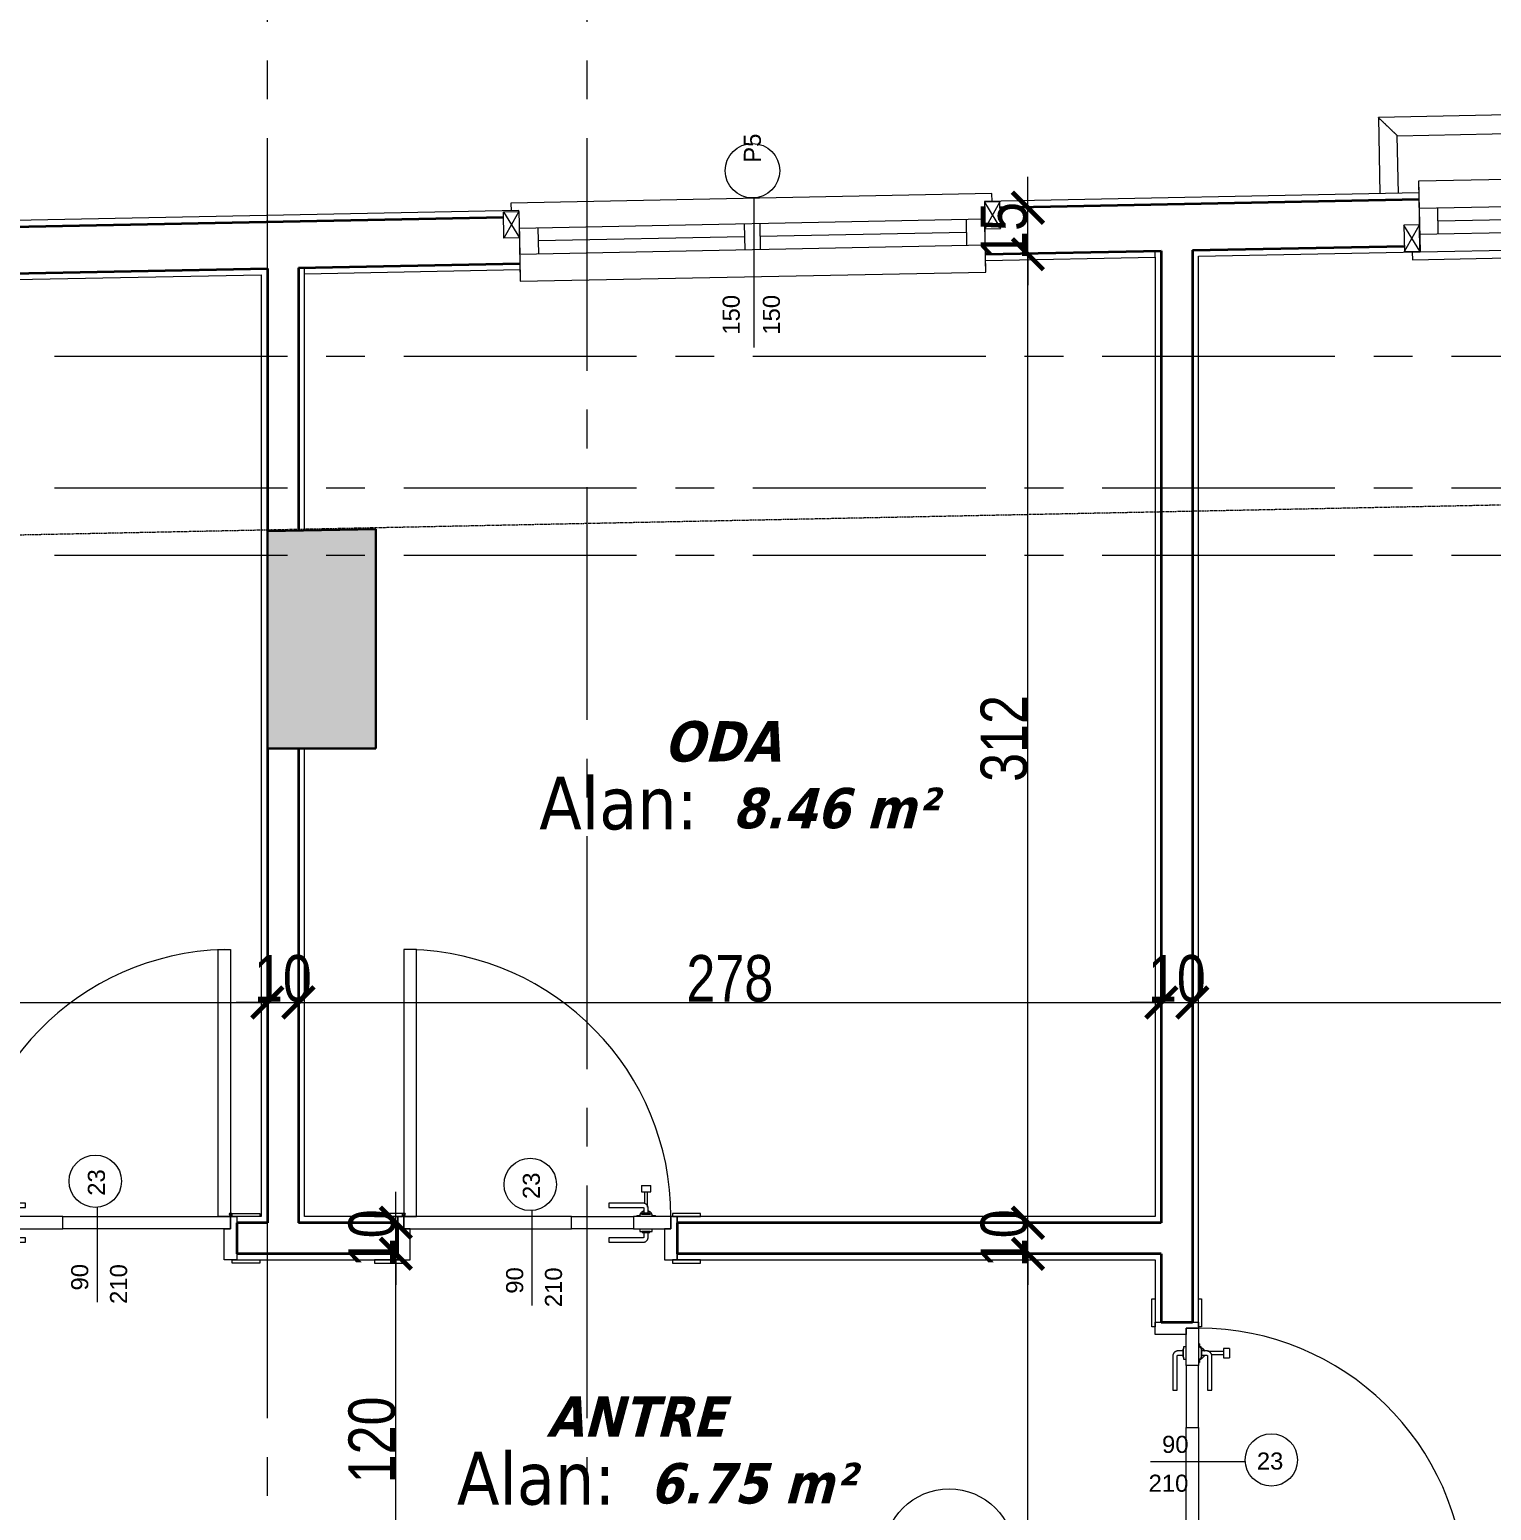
# Model space of a CAD drawing. Header units: millimetres. Extents: x 1373 to 40779, y 1939 to 6439.
# Drawn here: x 13740.8 to 14211.8, y 4583.9 to 5061 of the extents above; entities that cross this region are included whole.
import ezdxf

# ---------------------------------------------------------------- set-up
doc = ezdxf.new("R2010")
doc.units = ezdxf.units.MM
doc.linetypes.add('IMPORT-CENTER2', pattern=[112.5, 75, -12.5, 12.5, -12.5])
doc.linetypes.add('Sovrapposto', pattern=[0.396875, 0.238125, -0.15875])
for name, color, linetype, lineweight in [('A-AREA-IDEN', 2, 'Continuous', 18), ('A-DETL', 6, 'Continuous', 30), ('A-DETL-GENF', 92, 'Continuous', 18), ('A-DOOR', 31, 'Continuous', 18), ('A-DOOR-FRAM', 31, 'Continuous', 18), ('A-DOOR-IDEN', 31, 'Continuous', 18), ('A-GLAZ', 151, 'Continuous', 18), ('A-GLAZ-IDEN', 152, 'Continuous', 18), ('A-GLAZ-SILL', 1, 'Continuous', 9), ('A-WALL', 20, 'Continuous', 9), ('A-WALL-FNSH', 113, 'Continuous', 18), ('ESYA', 3, 'Continuous', 25), ('OLCUIC', 241, 'Continuous', 20), ('S-GRID', 252, 'IMPORT-CENTER2', 5)]:
    doc.layers.add(name, color=color, linetype=linetype, lineweight=lineweight)
doc.layers.add('Çember', color=7, linetype='Continuous')
doc.styles.add('50', font='arial.ttf', dxfattribs={"width": 0.8})
doc.styles.add('Arial_4', font='arial.ttf', dxfattribs={"height": 5.5})
doc.styles.add('Tahoma_6', font='tahoma.ttf', dxfattribs={"height": 0.17})
doc.styles.add('Tahoma_B_I', font='', dxfattribs={"height": 11})
doc.styles.get('Tahoma_B_I').set_extended_font_data('Tahoma', italic=True, bold=True)
doc.dimstyles.new('NERGİS', dxfattribs={"dimtxt": 15, "dimasz": 10, "dimexe": 20, "dimexo": 150, "dimgap": 0, "dimtad": 1, "dimdec": 0, "dimzin": 1, "dimtxsty": '50', "dimblk": 'ARCHTICK', "dimcen": 0, "dimse1": 1, "dimse2": 1, "dimclrd": 56, "dimclrt": 56, "dimazin": 3, "dimtfac": 1, "dimtdec": 0, "dimtix": 1, "dimtmove": 2, "dimatfit": 2, "dimldrblk": 'DOTSMALL', "dimlwd": 0, "dimlwe": -1, "dimarcsym": 0})

# ---------------------------------------------------------------- blocks, each defined once
blk = doc.blocks.new('_MB_KAPI_CAMLI_B - _m_kapı_90_camlı-2078673-1_ NORMAL KAT')
at = {"layer": 'A-DOOR'}
for p, q in [((29, 1.3), (18, 1.3)), ((18, 1.3), (18, -0.1)), ((-48, -7), (-48, -3)), ((-48, -3), (6, -3)), ((6, -3), (6, -7)), ((26, -3), (6, -3)), ((18, -0.1), (29, -0.1)), ((26, -7), (26, -3)), ((26, -3), (38, -3)), ((28, -2.2), (28, -3)), ((28.09, -2.2), (28, -2.2)), ((28.67, -2.2), (28, -2.2)), ((28.67, -2.2), (31.33, -2.2)), ((28.78, -1.9), (28.78, -2.2)), ((28.94, -1.9), (28.78, -1.9)), ((31.22, -1.9), (28.78, -1.9)), ((29.3, -0.4), (29.3, -1.9)), ((30.7, -1.9), (30.7, -0.4)), ((31.22, -1.9), (31.06, -1.9)), ((31.22, -2.2), (31.22, -1.9)), ((32, -2.2), (31.33, -2.2)), ((32, -2.2), (31.91, -2.2)), ((32, -3), (32, -2.2)), ((38, -3), (38, -7)), ((-48, -93), (-48, -7)), ((-48, -7), (-44, -7)), ((6, -7), (-48, -7)), ((-44, -7), (-44, -93)), ((6, -7), (26, -7)), ((38, -7), (26, -7)), ((27, -7), (27, -7.3)), ((28.04, -7.3), (27, -7.3)), ((28, -7), (28, -7.8)), ((28, -7.8), (28.67, -7.8)), ((28, -7.8), (28.09, -7.8)), ((31.33, -7.8), (28.67, -7.8)), ((28.78, -7.8), (28.78, -8.1)), ((28.78, -8.1), (31.22, -8.1)), ((28.78, -8.1), (28.94, -8.1)), ((29.3, -8.1), (29.3, -9.6)), ((30.7, -9.6), (30.7, -8.1)), ((31.06, -8.1), (31.22, -8.1)), ((31.22, -8.1), (31.22, -7.8)), ((31.33, -7.8), (32, -7.8)), ((31.91, -7.8), (32, -7.8)), ((33, -7.3), (31.96, -7.3)), ((32, -7.8), (32, -7)), ((33, -7.3), (33, -7)), ((40, -7), (38, -7)), ((29, -9.9), (18, -9.9)), ((18, -9.9), (18, -11.3)), ((18, -11.3), (29, -11.3)), ((29.5, -11.05), (29.5, -15)), ((30.5, -15), (30.5, -10)), ((28.5, -15), (28.5, -17)), ((30, -15), (28.5, -15)), ((30, -17), (28.5, -17)), ((31.5, -15), (30, -15)), ((31.5, -17), (30, -17)), ((31.5, -17), (31.5, -15)), ((-44, -93), (-48, -93))]:
    blk.add_line(p, q, dxfattribs=at)
at = {"layer": 'A-DOOR', "flags": 128}
for points in [[(30.7, -0.4), (30.7, -0.33), (30.69, -0.26), (30.69, -0.2), (30.68, -0.13), (30.67, -0.06), (30.65, 0), (30.63, 0.07), (30.61, 0.13), (30.59, 0.2), (30.57, 0.26), (30.54, 0.32), (30.51, 0.39), (30.48, 0.44), (30.44, 0.5), (30.4, 0.56), (30.36, 0.62), (30.32, 0.67), (30.28, 0.72), (30.23, 0.77), (30.18, 0.82), (30.13, 0.87), (30.08, 0.91), (30.03, 0.95), (29.97, 0.99), (29.92, 1.03), (29.86, 1.07), (29.8, 1.1), (29.74, 1.13), (29.68, 1.16), (29.62, 1.18), (29.55, 1.21), (29.49, 1.23), (29.42, 1.25), (29.36, 1.26), (29.29, 1.28), (29.22, 1.29), (29.15, 1.29), (29.09, 1.3), (29.02, 1.3), (29, 1.3)], [(29, -0.1), (29.01, -0.1), (29.02, -0.1), (29.04, -0.1), (29.05, -0.1), (29.06, -0.11), (29.07, -0.11), (29.08, -0.11), (29.09, -0.12), (29.11, -0.12), (29.12, -0.12), (29.13, -0.13), (29.14, -0.13), (29.15, -0.14), (29.16, -0.15), (29.17, -0.15), (29.18, -0.16), (29.19, -0.17), (29.2, -0.17), (29.21, -0.18), (29.22, -0.19), (29.22, -0.2), (29.23, -0.21), (29.24, -0.22), (29.25, -0.23), (29.25, -0.24), (29.26, -0.25), (29.26, -0.26), (29.27, -0.27), (29.28, -0.28), (29.28, -0.29), (29.28, -0.3), (29.29, -0.31), (29.29, -0.33), (29.29, -0.34), (29.3, -0.35), (29.3, -0.36), (29.3, -0.37), (29.3, -0.38), (29.3, -0.4), (29.3, -0.4)], [(28.08, -7.55), (28.06, -7.47), (28.04, -7.39), (28.02, -7.31), (28.02, -7.3)], [(29.19, -8.83), (29.12, -8.8), (29.05, -8.76), (28.98, -8.72), (28.91, -8.68), (28.85, -8.63), (28.78, -8.59), (28.72, -8.54), (28.66, -8.48), (28.6, -8.43), (28.54, -8.37), (28.49, -8.31), (28.44, -8.25), (28.39, -8.19), (28.34, -8.12), (28.3, -8.06), (28.26, -7.99), (28.22, -7.92), (28.19, -7.84), (28.15, -7.77)], [(29.32, -8.91), (29.3, -8.9), (29.29, -8.88), (29.27, -8.87), (29.25, -8.86), (29.23, -8.85), (29.21, -8.84), (29.2, -8.83), (29.19, -8.83)], [(30.81, -8.83), (30.79, -8.84), (30.77, -8.85), (30.75, -8.86), (30.73, -8.87), (30.72, -8.88), (30.7, -8.89), (30.68, -8.91)], [(31.82, -7.83), (31.78, -7.91), (31.74, -7.98), (31.7, -8.05), (31.66, -8.11), (31.62, -8.18), (31.57, -8.24), (31.52, -8.3), (31.46, -8.36), (31.41, -8.42), (31.35, -8.48), (31.29, -8.53), (31.23, -8.58), (31.16, -8.63), (31.1, -8.67), (31.03, -8.72), (30.96, -8.75), (30.89, -8.79), (30.82, -8.83), (30.81, -8.83)], [(31.98, -7.3), (31.96, -7.38), (31.95, -7.46), (31.93, -7.53), (31.9, -7.61)], [(29, -11.3), (29.07, -11.3), (29.14, -11.29), (29.2, -11.29), (29.27, -11.28), (29.34, -11.27), (29.4, -11.25), (29.47, -11.23), (29.53, -11.21), (29.6, -11.19), (29.66, -11.17), (29.72, -11.14), (29.79, -11.11), (29.84, -11.08), (29.9, -11.04), (29.96, -11), (30.02, -10.96), (30.07, -10.92), (30.12, -10.88), (30.17, -10.83), (30.22, -10.78), (30.27, -10.73), (30.31, -10.68), (30.35, -10.63), (30.39, -10.57), (30.43, -10.52), (30.47, -10.46), (30.5, -10.4), (30.53, -10.34), (30.56, -10.28), (30.58, -10.22), (30.61, -10.15), (30.63, -10.09), (30.65, -10.02), (30.66, -9.96), (30.68, -9.89), (30.69, -9.82), (30.69, -9.75), (30.7, -9.69), (30.7, -9.62), (30.7, -9.6)], [(29.3, -9.6), (29.3, -9.61), (29.3, -9.62), (29.3, -9.64), (29.3, -9.65), (29.29, -9.66), (29.29, -9.67), (29.29, -9.68), (29.28, -9.69), (29.28, -9.71), (29.28, -9.72), (29.27, -9.73), (29.27, -9.74), (29.26, -9.75), (29.25, -9.76), (29.25, -9.77), (29.24, -9.78), (29.23, -9.79), (29.23, -9.8), (29.22, -9.81), (29.21, -9.82), (29.2, -9.82), (29.19, -9.83), (29.18, -9.84), (29.17, -9.85), (29.16, -9.85), (29.15, -9.86), (29.14, -9.86), (29.13, -9.87), (29.12, -9.88), (29.11, -9.88), (29.1, -9.88), (29.09, -9.89), (29.07, -9.89), (29.06, -9.89), (29.05, -9.9), (29.04, -9.9), (29.03, -9.9), (29.02, -9.9), (29, -9.9), (29, -9.9)]]:
    blk.add_lwpolyline(points, dxfattribs=at)
at = {"layer": 'A-DOOR'}
blk.add_circle((-48.06, -7.77), 0.42, dxfattribs=at)
blk.add_arc((-48, -7), 86.02, 271.3643, 0, dxfattribs=at)
at = {"layer": 'A-DOOR-FRAM'}
for p, q in [((-57.5, 7), (-57.5, 8)), ((-57.5, 8), (-48.5, 8)), ((-48.5, 7), (-57.5, 7)), ((-50, -7), (-50, 7)), ((-50, 7), (-46, 7)), ((-48.5, 8), (-48.5, 7)), ((-46, 7), (-46, -3)), ((36, 7), (40, 7)), ((36, -3), (36, 7)), ((38.5, 7), (38.5, 8)), ((38.5, 8), (47.5, 8)), ((47.5, 7), (38.5, 7)), ((40, 7), (40, -7)), ((47.5, 8), (47.5, 7)), ((-48, -3), (-48, -7)), ((-46, -3), (-48, -3)), ((38, -3), (36, -3)), ((38, -7), (38, -3)), ((-57.5, -7), (-48.5, -7)), ((-57.5, -8), (-57.5, -7)), ((-48.5, -8), (-57.5, -8)), ((-48, -7), (-50, -7)), ((-48.5, -7), (-48.5, -8)), ((40, -7), (38, -7)), ((38.5, -7), (47.5, -7)), ((38.5, -8), (38.5, -7)), ((47.5, -8), (38.5, -8)), ((47.5, -7), (47.5, -8))]:
    blk.add_line(p, q, dxfattribs=at)
blk = doc.blocks.new('_MB_KAPI_CAMLI_B - _m_kapı_90_camlı-2078664-1_ NORMAL KAT')
at = {"layer": 'A-DOOR'}
for p, q in [((-44, 93), (-48, 93)), ((-48, 93), (-48, 7)), ((-44, 7), (-44, 93)), ((28.5, 17), (28.5, 15)), ((28.5, 17), (30, 17)), ((28.5, 15), (30, 15)), ((29.5, 15), (29.5, 11.05)), ((30, 17), (31.5, 17)), ((30, 15), (31.5, 15)), ((30.5, 10), (30.5, 15)), ((31.5, 15), (31.5, 17)), ((29, 11.3), (18, 11.3)), ((18, 11.3), (18, 9.9)), ((18, 9.9), (29, 9.9)), ((29.3, 9.6), (29.3, 8.1)), ((30.7, 8.1), (30.7, 9.6)), ((-48, 7), (-44, 7)), ((6, 7), (-48, 7)), ((-48, 7), (-48, 3)), ((6, 3), (6, 7)), ((6, 7), (26, 7)), ((38, 7), (26, 7)), ((26, 7), (26, 3)), ((27, 7.3), (27, 7)), ((27, 7.3), (28.04, 7.3)), ((28, 7.8), (28, 7)), ((28.09, 7.8), (28, 7.8)), ((28.67, 7.8), (28, 7.8)), ((28.67, 7.8), (31.33, 7.8)), ((28.78, 8.1), (28.78, 7.8)), ((28.94, 8.1), (28.78, 8.1)), ((31.22, 8.1), (28.78, 8.1)), ((31.22, 8.1), (31.06, 8.1)), ((31.22, 7.8), (31.22, 8.1)), ((32, 7.8), (31.33, 7.8)), ((32, 7.8), (31.91, 7.8)), ((31.96, 7.3), (33, 7.3)), ((32, 7), (32, 7.8)), ((33, 7), (33, 7.3)), ((40, 7), (38, 7)), ((38, 3), (38, 7)), ((-48, 3), (6, 3)), ((26, 3), (6, 3)), ((29, 0.1), (18, 0.1)), ((18, 0.1), (18, -1.3)), ((26, 3), (38, 3)), ((28, 3), (28, 2.2)), ((28, 2.2), (28.67, 2.2)), ((28, 2.2), (28.09, 2.2)), ((31.33, 2.2), (28.67, 2.2)), ((28.78, 2.2), (28.78, 1.9)), ((28.78, 1.9), (31.22, 1.9)), ((28.78, 1.9), (28.94, 1.9)), ((29.3, 1.9), (29.3, 0.4)), ((30.7, 0.4), (30.7, 1.9)), ((31.06, 1.9), (31.22, 1.9)), ((31.22, 1.9), (31.22, 2.2)), ((31.33, 2.2), (32, 2.2)), ((31.91, 2.2), (32, 2.2)), ((32, 2.2), (32, 3)), ((18, -1.3), (29, -1.3))]:
    blk.add_line(p, q, dxfattribs=at)
at = {"layer": 'A-DOOR', "flags": 128}
for points in [[(30.7, 9.6), (30.7, 9.67), (30.69, 9.74), (30.69, 9.8), (30.68, 9.87), (30.67, 9.94), (30.65, 10), (30.63, 10.07), (30.61, 10.13), (30.59, 10.2), (30.57, 10.26), (30.54, 10.32), (30.51, 10.39), (30.48, 10.44), (30.44, 10.5), (30.4, 10.56), (30.36, 10.62), (30.32, 10.67), (30.28, 10.72), (30.23, 10.77), (30.18, 10.82), (30.13, 10.87), (30.08, 10.91), (30.03, 10.95), (29.97, 10.99), (29.92, 11.03), (29.86, 11.07), (29.8, 11.1), (29.74, 11.13), (29.68, 11.16), (29.62, 11.18), (29.55, 11.21), (29.49, 11.23), (29.42, 11.25), (29.36, 11.26), (29.29, 11.28), (29.22, 11.29), (29.15, 11.29), (29.09, 11.3), (29.02, 11.3), (29, 11.3)], [(29, 9.9), (29.01, 9.9), (29.02, 9.9), (29.04, 9.9), (29.05, 9.9), (29.06, 9.89), (29.07, 9.89), (29.08, 9.89), (29.09, 9.88), (29.11, 9.88), (29.12, 9.88), (29.13, 9.87), (29.14, 9.87), (29.15, 9.86), (29.16, 9.85), (29.17, 9.85), (29.18, 9.84), (29.19, 9.83), (29.2, 9.83), (29.21, 9.82), (29.22, 9.81), (29.22, 9.8), (29.23, 9.79), (29.24, 9.78), (29.25, 9.77), (29.25, 9.76), (29.26, 9.75), (29.26, 9.74), (29.27, 9.73), (29.28, 9.72), (29.28, 9.71), (29.28, 9.7), (29.29, 9.69), (29.29, 9.67), (29.29, 9.66), (29.3, 9.65), (29.3, 9.64), (29.3, 9.63), (29.3, 9.62), (29.3, 9.6), (29.3, 9.6)], [(28.02, 7.3), (28.04, 7.38), (28.05, 7.46), (28.07, 7.53), (28.1, 7.61)], [(28.18, 7.83), (28.22, 7.91), (28.26, 7.98), (28.3, 8.05), (28.34, 8.11), (28.38, 8.18), (28.43, 8.24), (28.48, 8.3), (28.54, 8.36), (28.59, 8.42), (28.65, 8.48), (28.71, 8.53), (28.77, 8.58), (28.84, 8.63), (28.9, 8.67), (28.97, 8.72), (29.04, 8.75), (29.11, 8.79), (29.18, 8.83), (29.19, 8.83)], [(29.19, 8.83), (29.21, 8.84), (29.23, 8.85), (29.25, 8.86), (29.27, 8.87), (29.28, 8.88), (29.3, 8.89), (29.32, 8.91)], [(30.68, 8.91), (30.7, 8.9), (30.71, 8.88), (30.73, 8.87), (30.75, 8.86), (30.77, 8.85), (30.79, 8.84), (30.8, 8.83), (30.81, 8.83)], [(30.81, 8.83), (30.88, 8.8), (30.95, 8.76), (31.02, 8.72), (31.09, 8.68), (31.15, 8.63), (31.22, 8.59), (31.28, 8.54), (31.34, 8.48), (31.4, 8.43), (31.46, 8.37), (31.51, 8.31), (31.56, 8.25), (31.61, 8.19), (31.66, 8.12), (31.7, 8.06), (31.74, 7.99), (31.78, 7.92), (31.81, 7.84), (31.85, 7.77)], [(31.92, 7.55), (31.94, 7.47), (31.96, 7.39), (31.98, 7.31), (31.98, 7.3)], [(29, -1.3), (29.07, -1.3), (29.14, -1.29), (29.2, -1.29), (29.27, -1.28), (29.34, -1.27), (29.4, -1.25), (29.47, -1.23), (29.53, -1.21), (29.6, -1.19), (29.66, -1.17), (29.72, -1.14), (29.79, -1.11), (29.84, -1.08), (29.9, -1.04), (29.96, -1), (30.02, -0.96), (30.07, -0.92), (30.12, -0.88), (30.17, -0.83), (30.22, -0.78), (30.27, -0.73), (30.31, -0.68), (30.35, -0.63), (30.39, -0.57), (30.43, -0.52), (30.47, -0.46), (30.5, -0.4), (30.53, -0.34), (30.56, -0.28), (30.58, -0.22), (30.61, -0.15), (30.63, -0.09), (30.65, -0.02), (30.66, 0.04), (30.68, 0.11), (30.69, 0.18), (30.69, 0.25), (30.7, 0.31), (30.7, 0.38), (30.7, 0.4)], [(29.3, 0.4), (29.3, 0.39), (29.3, 0.38), (29.3, 0.36), (29.3, 0.35), (29.29, 0.34), (29.29, 0.33), (29.29, 0.32), (29.28, 0.31), (29.28, 0.29), (29.28, 0.28), (29.27, 0.27), (29.27, 0.26), (29.26, 0.25), (29.25, 0.24), (29.25, 0.23), (29.24, 0.22), (29.23, 0.21), (29.23, 0.2), (29.22, 0.19), (29.21, 0.18), (29.2, 0.18), (29.19, 0.17), (29.18, 0.16), (29.17, 0.15), (29.16, 0.15), (29.15, 0.14), (29.14, 0.14), (29.13, 0.13), (29.12, 0.12), (29.11, 0.12), (29.1, 0.12), (29.09, 0.11), (29.07, 0.11), (29.06, 0.11), (29.05, 0.1), (29.04, 0.1), (29.03, 0.1), (29.02, 0.1), (29, 0.1), (29, 0.1)]]:
    blk.add_lwpolyline(points, dxfattribs=at)
at = {"layer": 'A-DOOR'}
blk.add_circle((-48.06, 7.77), 0.42, dxfattribs=at)
blk.add_arc((-48, 7), 86.02, 0, 88.6357, dxfattribs=at)
at = {"layer": 'A-DOOR-FRAM'}
for p, q in [((-48.5, 8), (-57.5, 8)), ((-57.5, 8), (-57.5, 7)), ((-57.5, 7), (-48.5, 7)), ((-48, 7), (-50, 7)), ((-50, 7), (-50, -7)), ((-48.5, 7), (-48.5, 8)), ((-48, 3), (-48, 7)), ((40, 7), (38, 7)), ((38, 7), (38, 3)), ((47.5, 8), (38.5, 8)), ((38.5, 8), (38.5, 7)), ((38.5, 7), (47.5, 7)), ((40, -7), (40, 7)), ((47.5, 7), (47.5, 8)), ((-46, 3), (-48, 3)), ((-46, -7), (-46, 3)), ((38, 3), (36, 3)), ((36, 3), (36, -7)), ((-48.5, -7), (-57.5, -7)), ((-57.5, -7), (-57.5, -8)), ((-57.5, -8), (-48.5, -8)), ((-50, -7), (-46, -7)), ((-48.5, -8), (-48.5, -7)), ((36, -7), (40, -7)), ((47.5, -7), (38.5, -7)), ((38.5, -7), (38.5, -8)), ((38.5, -8), (47.5, -8)), ((47.5, -8), (47.5, -7))]:
    blk.add_line(p, q, dxfattribs=at)
blk = doc.blocks.new('Tpl Variable Casement1 - _FRANSUZ-2080562-1_ NORMAL KAT')
at = {"layer": 'A-GLAZ'}
for p, q in [((-166.07, 34.91), (-166.07, 10.35)), ((59.07, 34.91), (-166.07, 34.91)), ((59.07, 10.35), (59.07, 34.91)), ((-160.07, 10.35), (-160.07, 28.91)), ((-160.07, 28.91), (53.07, 28.91)), ((53.07, 28.91), (53.07, 10.35)), ((-153.5, 14.1), (-153.5, -2.95)), ((46.5, 14.1), (-153.5, 14.1)), ((46.5, 14.1), (-153.5, 14.1)), ((-153.5, 14.1), (-153.5, -8.65)), ((46.5, -2.95), (46.5, 14.1)), ((46.5, -8.65), (46.5, 14.1)), ((46.5, 5.35), (-153.5, 5.35)), ((-153.5, 5.35), (-153.5, -2.95)), ((-147.5, -2.95), (-147.5, 5.35)), ((-96, -2.95), (-96, 5.35)), ((-91, -2.95), (-91, 5.35)), ((-16, -2.95), (-16, 5.35)), ((-11, -2.95), (-11, 5.35)), ((40.5, -2.95), (40.5, 5.35)), ((46.5, -2.95), (46.5, 5.35)), ((-158.5, -8.4), (-153.5, 0.1)), ((-153.5, -8.4), (-158.5, 0.1)), ((-158.5, 0.1), (-158.5, -8.4)), ((-153.5, 0.1), (-158.5, 0.1)), ((-153.5, -8.4), (-153.5, 0.1)), ((-147.5, 1.2), (-96, 1.2)), ((-91, 1.2), (-16, 1.2)), ((-11, 1.2), (40.5, 1.2)), ((51.5, -8.4), (46.5, 0.1)), ((46.5, -8.4), (51.5, 0.1)), ((46.5, -8.4), (46.5, 0.1)), ((46.5, 0.1), (51.5, 0.1)), ((51.5, 0.1), (51.5, -8.4)), ((-153.5, -2.95), (46.5, -2.95)), ((-153.5, -2.95), (46.5, -2.95)), ((-158.5, -8.4), (-153.5, -8.4)), ((-156, -8.65), (-156, -11.15)), ((-153.5, -8.65), (46.5, -8.65)), ((51.5, -8.4), (46.5, -8.4)), ((49, -11.15), (49, -8.65)), ((-156, -11.15), (49, -11.15))]:
    blk.add_line(p, q, dxfattribs=at)
for points in [[(-160.07, 28.91), (-160.07, 28.91), (-160.12, 28.96), (-160.29, 29.13), (-160.46, 29.31), (-160.64, 29.49), (-160.81, 29.66), (-160.99, 29.83), (-161.24, 30.08), (-161.51, 30.36), (-161.74, 30.58), (-161.92, 30.76), (-162.1, 30.95), (-162.29, 31.14), (-162.48, 31.33), (-162.68, 31.52), (-162.87, 31.72), (-163.07, 31.91), (-163.26, 32.11), (-163.46, 32.31), (-163.65, 32.5), (-163.84, 32.69), (-164.03, 32.88), (-164.22, 33.06), (-164.4, 33.24), (-164.57, 33.41), (-164.74, 33.58), (-164.95, 33.79), (-165.15, 33.99), (-165.33, 34.17), (-165.49, 34.34), (-165.67, 34.52), (-165.85, 34.69), (-166.02, 34.86), (-166.07, 34.91), (-166.07, 34.91)], [(53.07, 28.91), (53.07, 28.91), (53.12, 28.97), (53.29, 29.13), (53.46, 29.31), (53.64, 29.49), (53.81, 29.66), (53.99, 29.84), (54.24, 30.08), (54.51, 30.35), (54.74, 30.59), (54.92, 30.76), (55.1, 30.95), (55.29, 31.14), (55.48, 31.33), (55.68, 31.52), (55.87, 31.72), (56.07, 31.91), (56.26, 32.11), (56.46, 32.31), (56.65, 32.5), (56.85, 32.69), (57.03, 32.88), (57.22, 33.06), (57.4, 33.24), (57.57, 33.41), (57.73, 33.58), (57.95, 33.79), (58.15, 33.99), (58.32, 34.17), (58.49, 34.34), (58.67, 34.52), (58.85, 34.69), (59.02, 34.86), (59.07, 34.91), (59.07, 34.91)]]:
    blk.add_open_spline(points, degree=3, knots=[0, 0, 0, 0, 0.083333, 0.125, 0.166667, 0.208333, 0.229167, 0.25, 0.291667, 0.333333, 0.354167, 0.375, 0.395833, 0.416667, 0.4375, 0.458333, 0.479167, 0.5, 0.520833, 0.541667, 0.5625, 0.583333, 0.604167, 0.625, 0.645833, 0.666667, 0.6875, 0.708333, 0.75, 0.770833, 0.791667, 0.833333, 0.875, 0.916667, 1, 1, 1, 1], dxfattribs=at)
at = {"layer": 'A-GLAZ-SILL'}
for p, q in [((-153.5, 14.1), (-153.5, 10.47)), ((46.5, 14.1), (-153.5, 14.1)), ((46.5, 10.35), (46.5, 14.1))]:
    blk.add_line(p, q, dxfattribs=at)
blk = doc.blocks.new('Dbl Plain - 150-150 2-1964452-1_ NORMAL KAT')
at = {"layer": 'A-GLAZ'}
for p, q in [((-103.5, 14.1), (-103.5, -2.95)), ((46.5, 14.1), (-103.5, 14.1)), ((46.5, -2.95), (46.5, 14.1)), ((46.5, 5.35), (-103.5, 5.35)), ((-103.5, 5.35), (-103.5, -2.95)), ((-97.5, -2.95), (-97.5, 5.35)), ((-31, -2.95), (-31, 5.35)), ((-26, -2.95), (-26, 5.35)), ((40.5, -2.95), (40.5, 5.35)), ((46.5, -2.95), (46.5, 5.35)), ((-108.5, -8.4), (-103.5, 0.1)), ((-103.5, -8.4), (-108.5, 0.1)), ((-108.5, 0.1), (-108.5, -8.4)), ((-103.5, 0.1), (-108.5, 0.1)), ((-103.5, -8.4), (-103.5, 0.1)), ((-97.5, 1.2), (-31, 1.2)), ((-26, 1.2), (40.5, 1.2)), ((51.5, -8.4), (46.5, 0.1)), ((46.5, -8.4), (51.5, 0.1)), ((46.5, -8.4), (46.5, 0.1)), ((46.5, 0.1), (51.5, 0.1)), ((51.5, 0.1), (51.5, -8.4)), ((-103.5, -2.95), (46.5, -2.95)), ((-103.5, -2.95), (46.5, -2.95)), ((-108.5, -8.4), (-103.5, -8.4)), ((-106, -8.65), (-106, -11.15)), ((51.5, -8.4), (46.5, -8.4)), ((49, -11.15), (49, -8.65)), ((-106, -11.15), (49, -11.15))]:
    blk.add_line(p, q, dxfattribs=at)
at = {"layer": 'A-GLAZ-SILL'}
for p, q in [((-103.5, 14.1), (-103.5, 10.47)), ((46.5, 14.1), (-103.5, 14.1)), ((46.5, 10.47), (46.5, 14.1))]:
    blk.add_line(p, q, dxfattribs=at)
blk = doc.blocks.new('_MB_TASLAK_MAHALL_ETİKETİ_50_ÖL1 - _MB_1_100 ODA ETİKETİ 2-1849262-1_ NORMAL KAT')
at = {"layer": 'A-AREA-IDEN', "insert": (-0.1168, 0.0189), "char_height": 0.17, "width": 0.633333, "attachment_point": 1, "style": 'Tahoma_6'}
blk.add_mtext('Alan:', dxfattribs=at)
blk = doc.blocks.new('emrah_2mm - emrah_2mm-1801637-1_ NORMAL KAT')
at = {"layer": 'A-DOOR-IDEN'}
blk.add_line((0.2205, 0), (-0.085, 0), dxfattribs=at)
blk.add_circle((0.3046, 0.0056), 0.0843, dxfattribs=at)
blk = doc.blocks.new('TR_Pencere_pozu_04_saga_uste_1_5mm - TR_Pencere_pozu_04_saga_uste_1_5mm-1434201-1_ NORMAL KAT')
at = {"layer": 'A-GLAZ-IDEN'}
blk.add_line((0.2924, 0), (-0.1896, 0), dxfattribs=at)
blk.add_circle((0.38, 0.0044), 0.0878, dxfattribs=at)
blk = doc.blocks.new('_ArchTick')
at = {"color": 0, "linetype": 'ByBlock', "const_width": 0.15}
blk.add_lwpolyline([(-0.5, -0.5), (0.5, 0.5)], dxfattribs=at)
blk = doc.blocks.new('*D17712')
at = {"layer": 'Defpoints', "color": 0, "transparency": 16777216}
for p in [(14042.46, 4666.56), (14062.46, 4666.56), (14042.46, 4381.56)]:
    blk.add_point(p, dxfattribs=at)
at = {"layer": 'OLCUIC', "color": 56, "lineweight": 0, "transparency": 16777216}
blk.add_line((14062.46, 4381.56), (14062.46, 4666.56), dxfattribs=at)
at = {"layer": 'OLCUIC', "color": 56, "lineweight": 0, "transparency": 16777216, "xscale": 10, "yscale": 10, "zscale": 10}
for p, rotation in [((14062.46, 4666.56), 90), ((14062.46, 4381.56), 270)]:
    blk.add_blockref('_ArchTick', p, dxfattribs=dict(at, rotation=rotation))
at = {"layer": 'OLCUIC', "color": 56, "transparency": 16777216, "insert": (14054.8, 4524.06), "char_height": 15, "width": 1.1952, "attachment_point": 5, "rotation": 90, "style": '50'}
blk.add_mtext('285', dxfattribs=at)
blk = doc.blocks.new('_DotSmall')
at = {"layer": 'ESYA', "color": 0, "const_width": 0.5}
blk.add_lwpolyline([(-0.0625, 0, 1), (0.0625, 0, 1)], format="xyb", close=True, dxfattribs=at)
blk = doc.blocks.new('*D17713')
at = {"layer": 'Defpoints', "color": 0, "transparency": 16777216}
for p in [(14042.46, 4676.56), (14062.46, 4676.56), (14042.46, 4666.56)]:
    blk.add_point(p, dxfattribs=at)
at = {"layer": 'OLCUIC', "color": 56, "lineweight": 0, "transparency": 16777216}
for p, q in [((14062.46, 4676.56), (14062.46, 4686.56)), ((14062.46, 4666.56), (14062.46, 4676.56)), ((14062.46, 4666.56), (14062.46, 4656.56))]:
    blk.add_line(p, q, dxfattribs=at)
at = {"layer": 'OLCUIC', "color": 56, "lineweight": 0, "transparency": 16777216, "xscale": 10, "yscale": 10, "zscale": 10}
for p, rotation in [((14062.46, 4676.56), 270), ((14062.46, 4666.56), 90)]:
    blk.add_blockref('_ArchTick', p, dxfattribs=dict(at, rotation=rotation))
at = {"layer": 'OLCUIC', "color": 56, "transparency": 16777216, "insert": (14054.8, 4671.56), "char_height": 15, "width": 1.1952, "attachment_point": 5, "rotation": 90, "style": '50'}
blk.add_mtext('10', dxfattribs=at)
blk = doc.blocks.new('*D17714')
at = {"layer": 'Defpoints', "color": 0, "transparency": 16777216}
for p in [(14042.46, 4988.63), (14062.46, 4988.63), (14042.46, 4676.56)]:
    blk.add_point(p, dxfattribs=at)
at = {"layer": 'OLCUIC', "color": 56, "lineweight": 0, "transparency": 16777216}
blk.add_line((14062.46, 4676.56), (14062.46, 4988.63), dxfattribs=at)
at = {"layer": 'OLCUIC', "color": 56, "lineweight": 0, "transparency": 16777216, "xscale": 10, "yscale": 10, "zscale": 10}
for p, rotation in [((14062.46, 4988.63), 90), ((14062.46, 4676.56), 270)]:
    blk.add_blockref('_ArchTick', p, dxfattribs=dict(at, rotation=rotation))
at = {"layer": 'OLCUIC', "color": 56, "transparency": 16777216, "insert": (14054.79, 4832.6), "char_height": 15, "width": 1.1952, "attachment_point": 5, "rotation": 90, "style": '50'}
blk.add_mtext('312', dxfattribs=at)
blk = doc.blocks.new('*D17715')
at = {"layer": 'Defpoints', "color": 0, "transparency": 16777216}
for p in [(14042.46, 5003.63), (14062.46, 5003.63), (14042.46, 4988.63)]:
    blk.add_point(p, dxfattribs=at)
at = {"layer": 'OLCUIC', "color": 56, "lineweight": 0, "transparency": 16777216}
for p, q in [((14062.46, 5003.63), (14062.46, 5013.63)), ((14062.46, 4988.63), (14062.46, 5003.63)), ((14062.46, 4988.63), (14062.46, 4978.63))]:
    blk.add_line(p, q, dxfattribs=at)
at = {"layer": 'OLCUIC', "color": 56, "lineweight": 0, "transparency": 16777216, "xscale": 10, "yscale": 10, "zscale": 10}
for p, rotation in [((14062.46, 5003.63), 270), ((14062.46, 4988.63), 90)]:
    blk.add_blockref('_ArchTick', p, dxfattribs=dict(at, rotation=rotation))
at = {"layer": 'OLCUIC', "color": 56, "transparency": 16777216, "insert": (14054.8, 4996.13), "char_height": 15, "width": 1.1952, "attachment_point": 5, "rotation": 90, "style": '50'}
blk.add_mtext('15', dxfattribs=at)
blk = doc.blocks.new('*D17972')
at = {"layer": 'Defpoints', "color": 0, "transparency": 16777216}
for p in [(13838.82, 4666.56), (13858.82, 4666.56), (13838.82, 4546.56)]:
    blk.add_point(p, dxfattribs=at)
at = {"layer": 'OLCUIC', "color": 56, "lineweight": 0, "transparency": 16777216}
blk.add_line((13858.82, 4546.56), (13858.82, 4666.56), dxfattribs=at)
at = {"layer": 'OLCUIC', "color": 56, "lineweight": 0, "transparency": 16777216, "xscale": 10, "yscale": 10, "zscale": 10}
for p, rotation in [((13858.82, 4666.56), 90), ((13858.82, 4546.56), 270)]:
    blk.add_blockref('_ArchTick', p, dxfattribs=dict(at, rotation=rotation))
at = {"layer": 'OLCUIC', "color": 56, "transparency": 16777216, "insert": (13851.16, 4606.56), "char_height": 15, "width": 1.1952, "attachment_point": 5, "rotation": 90, "style": '50'}
blk.add_mtext('120', dxfattribs=at)
blk = doc.blocks.new('*D17973')
at = {"layer": 'Defpoints', "color": 0, "transparency": 16777216}
for p in [(13838.82, 4676.56), (13858.82, 4676.56), (13838.82, 4666.56)]:
    blk.add_point(p, dxfattribs=at)
at = {"layer": 'OLCUIC', "color": 56, "lineweight": 0, "transparency": 16777216}
for p, q in [((13858.82, 4676.56), (13858.82, 4686.56)), ((13858.82, 4666.56), (13858.82, 4676.56)), ((13858.82, 4666.56), (13858.82, 4656.56))]:
    blk.add_line(p, q, dxfattribs=at)
at = {"layer": 'OLCUIC', "color": 56, "lineweight": 0, "transparency": 16777216, "xscale": 10, "yscale": 10, "zscale": 10}
for p, rotation in [((13858.82, 4676.56), 270), ((13858.82, 4666.56), 90)]:
    blk.add_blockref('_ArchTick', p, dxfattribs=dict(at, rotation=rotation))
at = {"layer": 'OLCUIC', "color": 56, "transparency": 16777216, "insert": (13851.16, 4671.56), "char_height": 15, "width": 0.7968, "attachment_point": 5, "rotation": 90, "style": '50'}
blk.add_mtext('10', dxfattribs=at)
blk = doc.blocks.new('*D18072')
at = {"layer": 'Defpoints', "color": 0, "transparency": 16777216}
for p in [(13435.43, 4747.55), (13817.42, 4747.55), (13817.42, 4747.55)]:
    blk.add_point(p, dxfattribs=at)
at = {"layer": 'OLCUIC', "color": 56, "lineweight": 0, "transparency": 16777216}
blk.add_line((13435.43, 4747.55), (13817.42, 4747.55), dxfattribs=at)
at = {"layer": 'OLCUIC', "color": 56, "lineweight": 0, "transparency": 16777216, "xscale": 10, "yscale": 10, "zscale": 10, "rotation": 180}
blk.add_blockref('_ArchTick', (13435.43, 4747.55), dxfattribs=at)
at = {"layer": 'OLCUIC', "color": 56, "lineweight": 0, "transparency": 16777216, "xscale": 10, "yscale": 10, "zscale": 10}
blk.add_blockref('_ArchTick', (13817.42, 4747.55), dxfattribs=at)
at = {"layer": 'OLCUIC', "color": 56, "transparency": 16777216, "insert": (13626.43, 4755.22), "char_height": 15, "attachment_point": 5, "style": '50'}
blk.add_mtext('382', dxfattribs=at)
blk = doc.blocks.new('*D18073')
at = {"layer": 'Defpoints', "color": 0, "transparency": 16777216}
for p in [(13817.42, 4747.55), (13827.42, 4747.55), (13827.42, 4747.55)]:
    blk.add_point(p, dxfattribs=at)
at = {"layer": 'OLCUIC', "color": 56, "lineweight": 0, "transparency": 16777216}
for p, q in [((13817.42, 4747.55), (13807.42, 4747.55)), ((13817.42, 4747.55), (13827.42, 4747.55)), ((13827.42, 4747.55), (13837.42, 4747.55))]:
    blk.add_line(p, q, dxfattribs=at)
at = {"layer": 'OLCUIC', "color": 56, "lineweight": 0, "transparency": 16777216, "xscale": 10, "yscale": 10, "zscale": 10}
blk.add_blockref('_ArchTick', (13817.42, 4747.55), dxfattribs=at)
at = {"layer": 'OLCUIC', "color": 56, "lineweight": 0, "transparency": 16777216, "xscale": 10, "yscale": 10, "zscale": 10, "rotation": 180}
blk.add_blockref('_ArchTick', (13827.42, 4747.55), dxfattribs=at)
at = {"layer": 'OLCUIC', "color": 56, "transparency": 16777216, "insert": (13822.42, 4755.21), "char_height": 15, "attachment_point": 5, "style": '50'}
blk.add_mtext('10', dxfattribs=at)
blk = doc.blocks.new('*D18074')
at = {"layer": 'Defpoints', "color": 0, "transparency": 16777216}
for p in [(13827.42, 4747.55), (14105.42, 4747.55), (14105.42, 4747.55)]:
    blk.add_point(p, dxfattribs=at)
at = {"layer": 'OLCUIC', "color": 56, "lineweight": 0, "transparency": 16777216}
blk.add_line((13827.42, 4747.55), (14105.42, 4747.55), dxfattribs=at)
at = {"layer": 'OLCUIC', "color": 56, "lineweight": 0, "transparency": 16777216, "xscale": 10, "yscale": 10, "zscale": 10, "rotation": 180}
blk.add_blockref('_ArchTick', (13827.42, 4747.55), dxfattribs=at)
at = {"layer": 'OLCUIC', "color": 56, "lineweight": 0, "transparency": 16777216, "xscale": 10, "yscale": 10, "zscale": 10}
blk.add_blockref('_ArchTick', (14105.42, 4747.55), dxfattribs=at)
at = {"layer": 'OLCUIC', "color": 56, "transparency": 16777216, "insert": (13966.42, 4755.21), "char_height": 15, "attachment_point": 5, "style": '50'}
blk.add_mtext('278', dxfattribs=at)
blk = doc.blocks.new('*D18075')
at = {"layer": 'Defpoints', "color": 0, "transparency": 16777216}
for p in [(14105.42, 4747.55), (14115.42, 4747.55), (14115.42, 4747.55)]:
    blk.add_point(p, dxfattribs=at)
at = {"layer": 'OLCUIC', "color": 56, "lineweight": 0, "transparency": 16777216}
for p, q in [((14105.42, 4747.55), (14095.42, 4747.55)), ((14105.42, 4747.55), (14115.42, 4747.55)), ((14115.42, 4747.55), (14125.42, 4747.55))]:
    blk.add_line(p, q, dxfattribs=at)
at = {"layer": 'OLCUIC', "color": 56, "lineweight": 0, "transparency": 16777216, "xscale": 10, "yscale": 10, "zscale": 10}
blk.add_blockref('_ArchTick', (14105.42, 4747.55), dxfattribs=at)
at = {"layer": 'OLCUIC', "color": 56, "lineweight": 0, "transparency": 16777216, "xscale": 10, "yscale": 10, "zscale": 10, "rotation": 180}
blk.add_blockref('_ArchTick', (14115.42, 4747.55), dxfattribs=at)
at = {"layer": 'OLCUIC', "color": 56, "transparency": 16777216, "insert": (14110.42, 4755.21), "char_height": 15, "attachment_point": 5, "style": '50'}
blk.add_mtext('10', dxfattribs=at)
blk = doc.blocks.new('*D18076')
at = {"layer": 'Defpoints', "color": 0, "transparency": 16777216}
for p in [(14115.42, 4747.55), (14460.42, 4747.55), (14460.42, 4747.55)]:
    blk.add_point(p, dxfattribs=at)
at = {"layer": 'OLCUIC', "color": 56, "lineweight": 0, "transparency": 16777216}
blk.add_line((14115.42, 4747.55), (14460.42, 4747.55), dxfattribs=at)
at = {"layer": 'OLCUIC', "color": 56, "lineweight": 0, "transparency": 16777216, "xscale": 10, "yscale": 10, "zscale": 10, "rotation": 180}
blk.add_blockref('_ArchTick', (14115.42, 4747.55), dxfattribs=at)
at = {"layer": 'OLCUIC', "color": 56, "lineweight": 0, "transparency": 16777216, "xscale": 10, "yscale": 10, "zscale": 10}
blk.add_blockref('_ArchTick', (14460.42, 4747.55), dxfattribs=at)
at = {"layer": 'OLCUIC', "color": 56, "transparency": 16777216, "insert": (14287.92, 4755.22), "char_height": 15, "attachment_point": 5, "style": '50'}
blk.add_mtext('345', dxfattribs=at)

msp = doc.modelspace()

# ---------------------------------------------------------------- hatches: boundary and pattern name
at = {"layer": 'A-DETL-GENF'}
h = msp.add_hatch(dxfattribs=at)
h.set_pattern_fill('FP_21', color=153, style=0, pattern_type=2)
h.set_pattern_definition([(45, (14411.07, 4456.518), (-17.9605, 17.9605), []), (45, (14429.03, 4456.518), (-17.9605, 17.9605), [12.7, -12.7])])
h.paths.add_polyline_path([(13955.42, 3375.28), (13955.42, 3445.28), (13920.42, 3445.28), (13920.42, 3375.28)])
h.paths.add_polyline_path([(15523.4, 3375.28), (15523.4, 3410.28), (15453.4, 3410.28), (15453.4, 3375.28), (15464.63, 3375.28)])
h.paths.add_polyline_path([(13405.71, 3375.28), (13475.71, 3375.28), (13475.71, 3410.28), (13405.71, 3410.28)])
h.paths.add_polyline_path([(14475.42, 3375.28), (14475.42, 3445.28), (14440.42, 3445.28), (14440.42, 3375.28)])
h.paths.add_polyline_path([(15010.42, 3375.28), (15045.42, 3375.28), (15045.42, 3445.28), (15010.42, 3445.28)])
h.paths.add_polyline_path([(15502.98, 3841.56), (15501.44, 3876.56), (15431.44, 3876.56), (15431.44, 3841.56), (15464.63, 3841.56)])
h.paths.add_polyline_path([(15045.42, 3841.56), (15045.42, 3951.56), (14855.42, 3951.56), (14855.42, 3926.56), (15020.42, 3926.56), (15020.42, 3841.56)])
h.paths.add_polyline_path([(13950.42, 3841.56), (13950.42, 3951.56), (13920.42, 3951.56), (13920.42, 3841.56)])
h.paths.add_polyline_path([(13405.71, 3841.56), (13475.71, 3841.56), (13475.71, 3876.56), (13405.71, 3876.56)])
h.paths.add_polyline_path([(14615.42, 3926.56), (14615.42, 4216.56), (14590.42, 4216.56), (14590.42, 3926.56)])
h.paths.add_polyline_path([(14434.13, 3926.56), (14465.42, 3926.56), (14465.42, 3951.56), (14400.42, 3951.56), (14400.42, 4216.56), (14375.42, 4216.56), (14375.42, 3926.56)])
h.paths.add_polyline_path([(15479.98, 4366.56), (15478.45, 4401.56), (15408.45, 4401.56), (15408.45, 4366.56), (15464.63, 4366.56)])
h.paths.add_polyline_path([(14880.42, 4366.56), (14880.42, 4401.56), (14810.42, 4401.56), (14810.42, 4366.56), (14820.57, 4366.56)])
h.paths.add_polyline_path([(14480.42, 4366.56), (14480.42, 4401.56), (14375.42, 4401.56), (14375.42, 4366.56), (14434.13, 4366.56)])
h.paths.add_polyline_path([(13967.42, 4366.56), (13967.42, 4391.56), (13817.42, 4391.56), (13817.42, 4366.56), (13918.88, 4366.56)])
h.paths.add_polyline_path([(13475.71, 4366.56), (13475.71, 4401.56), (13405.71, 4401.56), (13405.71, 4366.56)])
h.paths.add_polyline_path([(13440.71, 4821.52), (13440.71, 4891.52), (13405.71, 4891.52), (13405.71, 4821.52)])
h.paths.add_polyline_path([(13852.42, 4829.38), (13852.42, 4900.05), (13817.42, 4899.38), (13817.42, 4829.38)])
h.paths.add_polyline_path([(14445.49, 4841.77), (14480.49, 4841.77), (14480.49, 4913.29), (14445.49, 4911.77), (14445.49, 4889.6)])
h.paths.add_polyline_path([(14835.42, 4857.21), (14835.42, 4928.73), (14800.49, 4927.21), (14800.49, 4857.21)])
h.paths.add_polyline_path([(15454.18, 4884.14), (15454.18, 4955.66), (15419.18, 4954.14), (15419.18, 4884.14)])

# ---------------------------------------------------------------- linework, layer by layer
at = {"layer": 'A-DETL'}
for p, q in [((13852.42, 4900.05), (13817.42, 4899.38)), ((13817.42, 4899.38), (13817.42, 4829.38)), ((13852.42, 4829.38), (13852.42, 4900.05)), ((13817.42, 4829.38), (13852.42, 4829.38))]:
    msp.add_line(p, q, dxfattribs=at)
at = {"layer": 'A-WALL', "lineweight": 35}
for p, q in [((14053.46, 5003.73), (14188.43, 5006.38)), ((13703.53, 4996.84), (13893.49, 5000.58)), ((14115.42, 4989.94), (14183.73, 4991.29)), ((14048.75, 4988.63), (14105.42, 4989.75)), ((14105.42, 4989.75), (14105.42, 4676.56)), ((14115.42, 4989.94), (14115.42, 4644.56)), ((13698.82, 4981.75), (13817.42, 4984.08)), ((13817.42, 4984.08), (13817.42, 4899.38)), ((13827.42, 4984.28), (13898.78, 4985.68)), ((13827.42, 4984.28), (13827.42, 4899.57)), ((13817.42, 4829.38), (13817.42, 4676.56)), ((13827.42, 4829.38), (13827.42, 4676.56)), ((13807.55, 4676.56), (13807.55, 4666.56)), ((13817.42, 4676.56), (13807.55, 4676.56)), ((13859.42, 4676.56), (13827.42, 4676.56)), ((13859.42, 4666.56), (13859.42, 4676.56)), ((13949.42, 4676.56), (13949.42, 4666.56)), ((14105.42, 4676.56), (13949.42, 4676.56)), ((13859.42, 4666.56), (13807.55, 4666.56)), ((14105.42, 4666.56), (13949.42, 4666.56)), ((14105.42, 4666.56), (14105.42, 4644.56)), ((14105.42, 4644.56), (14115.42, 4644.56))]:
    msp.add_line(p, q, dxfattribs=at)
at = {"layer": 'A-WALL'}
for p, q in [((14103.42, 4987.71), (14103.42, 4989.71)), ((13829.42, 4982.32), (13829.42, 4984.32))]:
    msp.add_line(p, q, dxfattribs=at)
at = {"layer": 'A-WALL-FNSH', "color": 7, "lineweight": 9}
for p, q in [((14188.39, 5008.38), (14048.42, 5005.63)), ((14048.42, 5005.63), (14048.42, 5005.38)), ((13898.45, 5002.68), (13698.49, 4998.74)), ((13898.45, 5002.43), (13898.45, 5002.68)), ((14048.79, 4986.63), (14103.42, 4987.71)), ((14103.42, 4987.71), (14103.42, 4678.56)), ((14117.42, 4987.98), (14188.77, 4989.38)), ((14117.42, 4644.56), (14117.42, 4987.98)), ((13698.86, 4979.75), (13815.42, 4982.04)), ((13815.42, 4982.04), (13815.42, 4678.56)), ((13829.42, 4982.32), (13898.82, 4983.68)), ((13829.42, 4899.61), (13829.42, 4982.32)), ((13829.42, 4678.56), (13829.42, 4829.38)), ((13815.42, 4678.56), (13807.55, 4678.56)), ((13807.55, 4678.56), (13807.55, 4676.56)), ((13859.42, 4678.56), (13829.42, 4678.56)), ((13859.42, 4676.56), (13859.42, 4678.56)), ((14103.42, 4678.56), (13949.42, 4678.56)), ((13949.42, 4678.56), (13949.42, 4676.56)), ((13807.55, 4666.56), (13807.55, 4664.56)), ((13859.42, 4664.56), (13859.42, 4666.56)), ((13949.42, 4666.56), (13949.42, 4664.56)), ((13807.55, 4664.56), (13859.42, 4664.56)), ((13949.42, 4664.56), (14103.42, 4664.56)), ((14103.42, 4664.56), (14103.42, 4644.56)), ((14103.42, 4644.56), (14105.42, 4644.56)), ((14115.42, 4644.56), (14117.42, 4644.56))]:
    msp.add_line(p, q, dxfattribs=at)
at = {"layer": 'S-GRID', "lineweight": 18}
for p, q in [((13817.42, 2926.07), (13817.42, 5376.43)), ((13920.42, 2926.07), (13920.42, 5376.43)), ((15961.37, 4955.66), (12987.74, 4955.66)), ((15961.37, 4913.29), (12987.74, 4913.29)), ((15961.37, 4891.52), (12987.74, 4891.52))]:
    msp.add_line(p, q, dxfattribs=at)
at = {"layer": 'S-GRID', "linetype": 'Sovrapposto', "lineweight": 18}
msp.add_lwpolyline([(12970.67, 4830.3), (13023.95, 4883.79), (13405.71, 4891.52), (14480.49, 4913.29), (15454.18, 4955.66), (15896.86, 4974.92)], dxfattribs=at)
at = {"layer": 'Çember', "color": 1, "linetype": 'Continuous', "lineweight": 5}
msp.add_circle((14037.08, 4569.8), 21.02, dxfattribs=at)

# ---------------------------------------------------------------- block references
at = {"layer": 'A-AREA-IDEN', "xscale": 99.99999999999993, "yscale": 99.99999999999993, "zscale": 99.99999999999993}
for p in [(13916.69, 4818.44), (13890.17, 4600.86)]:
    msp.add_blockref('_MB_TASLAK_MAHALL_ETİKETİ_50_ÖL1 - _MB_1_100 ODA ETİKETİ 2-1849262-1_ NORMAL KAT', p, dxfattribs=at)
at = {"layer": 'A-DOOR'}
for p, rotation in [((13757.55, 4671.56), 180), ((14110.42, 4604.56), 89.99999999999991)]:
    msp.add_blockref('_MB_KAPI_CAMLI_B - _m_kapı_90_camlı-2078673-1_ NORMAL KAT', p, dxfattribs=dict(at, rotation=rotation))
msp.add_blockref('_MB_KAPI_CAMLI_B - _m_kapı_90_camlı-2078664-1_ NORMAL KAT', (13909.42, 4671.56), dxfattribs=at)
at = {"layer": 'A-DOOR-IDEN', "xscale": 99.99999999999993, "yscale": 99.99999999999993, "zscale": 99.99999999999993, "rotation": 89.99999999999991}
for p in [(13762.55, 4659.49), (13902.67, 4658.44)]:
    msp.add_blockref('emrah_2mm - emrah_2mm-1801637-1_ NORMAL KAT', p, dxfattribs=at)
at = {"layer": 'A-DOOR-IDEN', "xscale": 99.99999999999993, "yscale": 99.99999999999993, "zscale": 99.99999999999993}
msp.add_blockref('emrah_2mm - emrah_2mm-1801637-1_ NORMAL KAT', (14110.42, 4599.56), dxfattribs=at)
at = {"layer": 'A-GLAZ'}
for name, p, rotation in [('Tpl Variable Casement1 - _FRANSUZ-2080562-1_ NORMAL KAT', (14342.07, 5001.06), 1.12690126482655), ('Dbl Plain - 150-150 2-1964452-1_ NORMAL KAT', (13945.11, 4994.94), 181.1269012648266)]:
    msp.add_blockref(name, p, dxfattribs=dict(at, rotation=rotation))
at = {"layer": 'A-GLAZ-IDEN', "xscale": 99.99999999999993, "yscale": 99.99999999999993, "zscale": 99.99999999999993, "rotation": 89.99999999999991}
msp.add_blockref('TR_Pencere_pozu_04_saga_uste_1_5mm - TR_Pencere_pozu_04_saga_uste_1_5mm-1434201-1_ NORMAL KAT', (13974.14, 4977.55), dxfattribs=at)

# ---------------------------------------------------------------- texts
at = {"layer": 'A-AREA-IDEN', "char_height": 13, "attachment_point": 1, "style": 'Tahoma_B_I'}
for s, insert, width in [('ODA', (13945.09, 4838.18), 47.2996), ('8.46 m²', (13967.11, 4816.68), 86.5822), ('ANTRE', (13907.32, 4620.6), 74.5569), ('6.75 m²', (13940.6, 4599.1), 86.5822)]:
    msp.add_mtext(s, dxfattribs=dict(at, insert=insert, width=width))
at = {"layer": 'A-DOOR-IDEN', "char_height": 5.5, "attachment_point": 1, "rotation": 90, "style": 'Arial_4'}
for s, insert, width in [('23', (13759.59, 4685.25), 9.6202), ('23', (13899.71, 4684.2), 9.6202), ('90', (13754.22, 4654.72), 9.6202), ('210', (13766.73, 4650.39), 14.4304), ('90', (13894.34, 4653.68), 9.6202), ('210', (13906.85, 4649.34), 14.4304)]:
    msp.add_mtext(s, dxfattribs=dict(at, insert=insert, width=width))
at = {"layer": 'A-DOOR-IDEN', "char_height": 5.5, "attachment_point": 1, "style": 'Arial_4'}
for s, insert, width in [('90', (14105.66, 4607.89), 9.6202), ('23', (14136.19, 4602.52), 9.6202), ('210', (14101.32, 4595.38), 14.4304)]:
    msp.add_mtext(s, dxfattribs=dict(at, insert=insert, width=width))
at = {"layer": 'A-GLAZ-IDEN', "char_height": 5.5, "attachment_point": 1, "rotation": 90, "style": 'Arial_4'}
for s, insert, width in [('P5', (13970.92, 5018.11), 9.6202), ('150', (13964.1, 4962.71), 14.4304), ('150', (13977.05, 4962.71), 14.4304)]:
    msp.add_mtext(s, dxfattribs=dict(at, insert=insert, width=width))

# ---------------------------------------------------------------- dimensions: what is measured, and where the dimension line sits
at = {"layer": 'OLCUIC'}
for base, p1, p2, picture, middle in [((14062.46, 5003.63), (14042.46, 4988.63), (14042.46, 5003.63), '*D17715', (14054.8, 4996.13)), ((14062.46, 4988.63), (14042.46, 4676.56), (14042.46, 4988.63), '*D17714', (14054.79, 4832.6)), ((13858.82, 4676.56), (13838.82, 4666.56), (13838.82, 4676.56), '*D17973', (13851.16, 4671.56)), ((14062.46, 4676.56), (14042.46, 4666.56), (14042.46, 4676.56), '*D17713', (14054.8, 4671.56)), ((13858.82, 4666.56), (13838.82, 4546.56), (13838.82, 4666.56), '*D17972', (13851.16, 4606.56)), ((14062.46, 4666.56), (14042.46, 4381.56), (14042.46, 4666.56), '*D17712', (14054.8, 4524.06))]:
    dim = msp.add_linear_dim(base=base, p1=p1, p2=p2, angle=90, dimstyle='NERGİS', dxfattribs=at)
    dim.commit()
    dim.dimension.update_dxf_attribs({"geometry": picture, "text_midpoint": middle})
for base, p1, p2, picture, middle in [((13817.42, 4747.55), (13435.43, 4747.55), (13817.42, 4747.55), '*D18072', (13626.43, 4755.22)), ((13827.42, 4747.55), (13817.42, 4747.55), (13827.42, 4747.55), '*D18073', (13822.42, 4755.21)), ((14105.42, 4747.55), (13827.42, 4747.55), (14105.42, 4747.55), '*D18074', (13966.42, 4755.21)), ((14115.42, 4747.55), (14105.42, 4747.55), (14115.42, 4747.55), '*D18075', (14110.42, 4755.21)), ((14460.42, 4747.55), (14115.42, 4747.55), (14460.42, 4747.55), '*D18076', (14287.92, 4755.22))]:
    dim = msp.add_linear_dim(base=base, p1=p1, p2=p2, dimstyle='NERGİS', dxfattribs=at)
    dim.commit()
    dim.dimension.update_dxf_attribs({"geometry": picture, "text_midpoint": middle})

doc.saveas('drawing.dxf')
